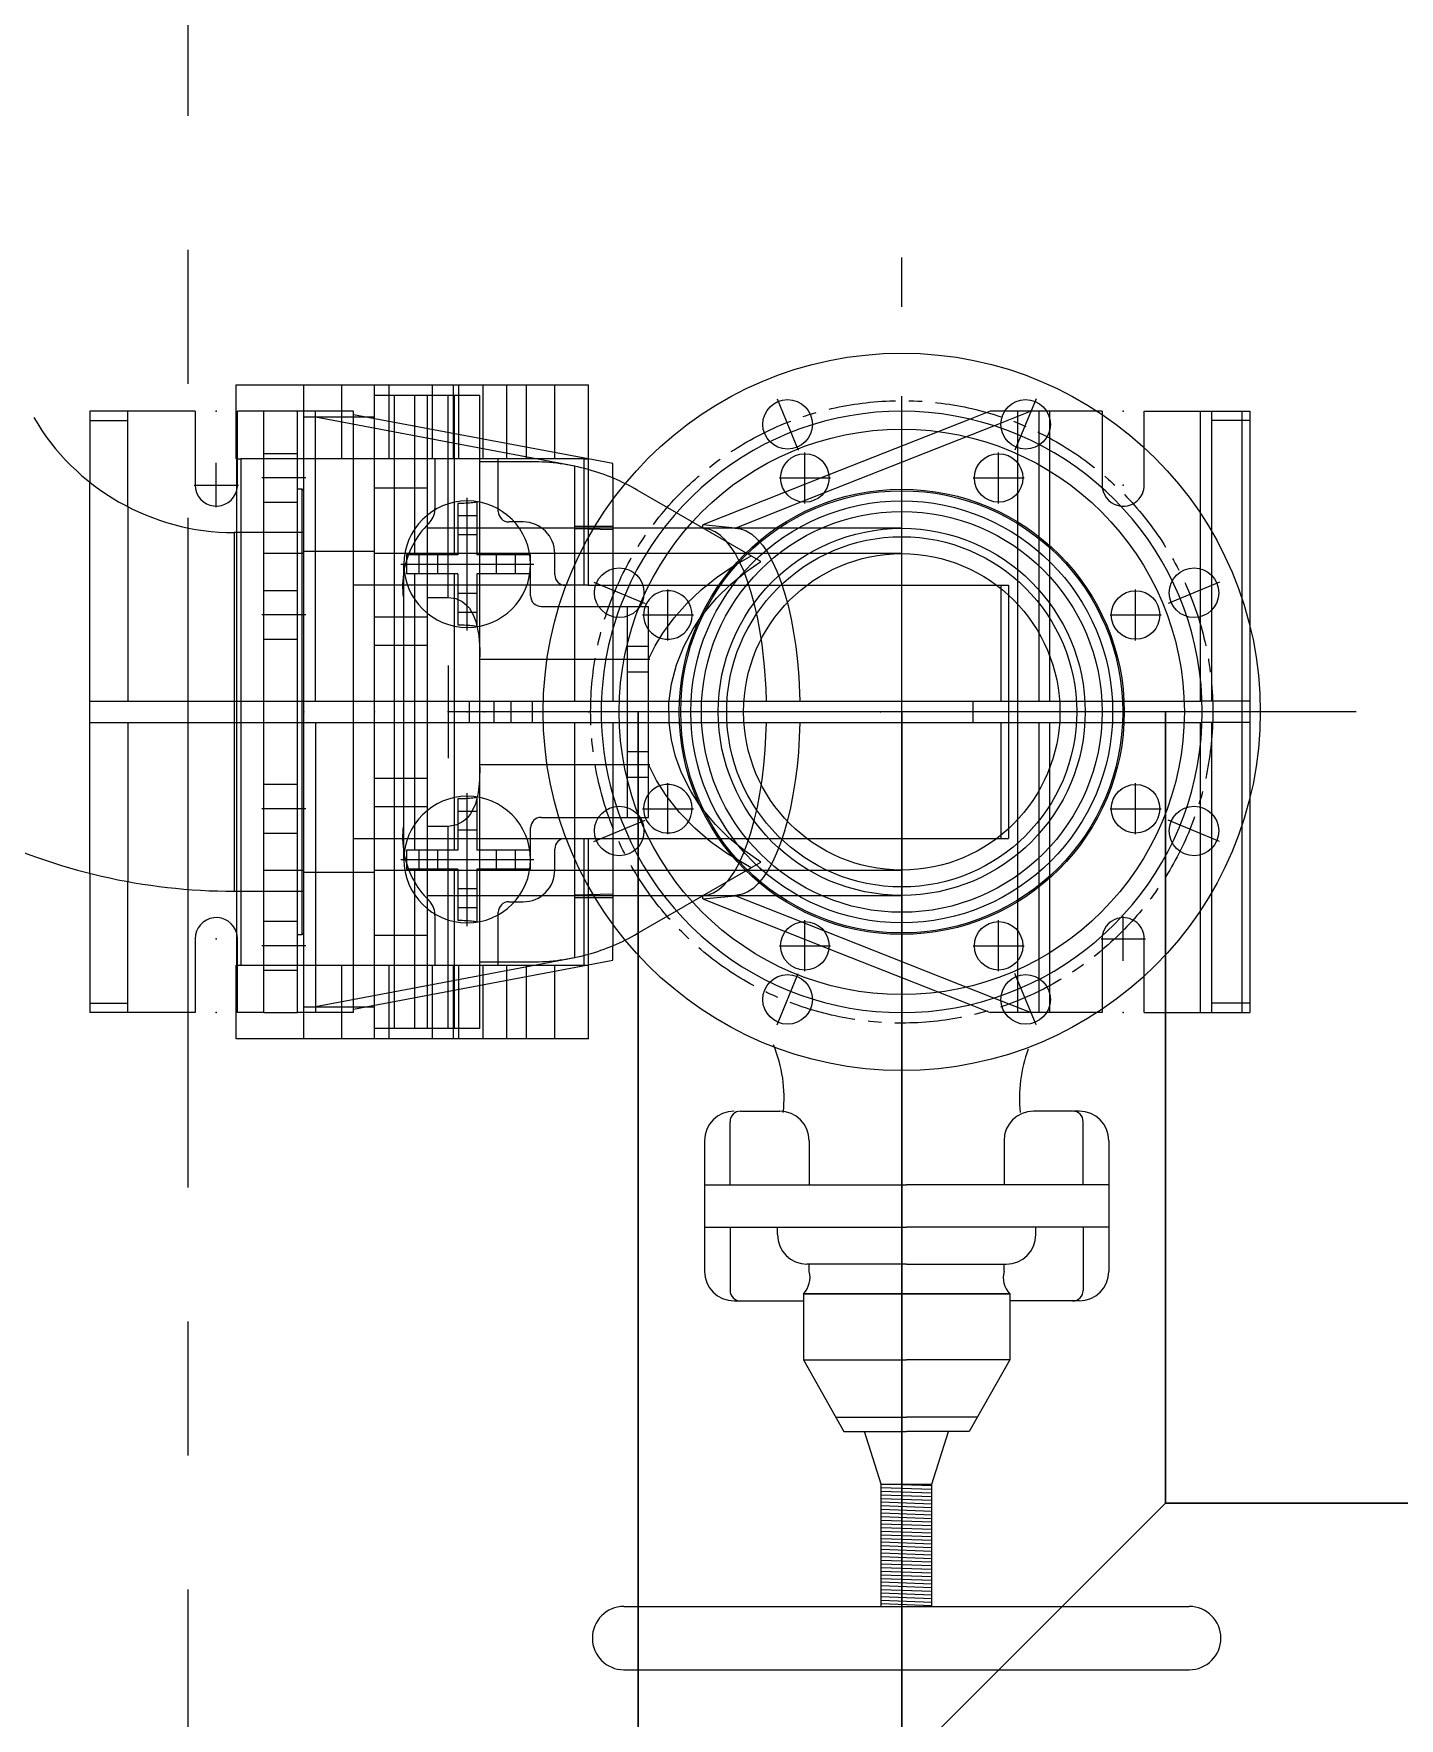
# Model space of a CAD drawing. Header units: millimetres. Extents: x 24859265 to 26550985, y 32092698 to 33532929.
# Drawn here: x 26305058 to 26305705, y 33050331 to 33051129 of the extents above; entities that cross this region are included whole.
import ezdxf

# ---------------------------------------------------------------- set-up
doc = ezdxf.new("R2010")
doc.units = ezdxf.units.MM
doc.linetypes.add('CENTER', pattern=[50.8, 31.75, -6.35, 6.35, -6.35])
doc.linetypes.add('осевая', pattern=[50.8, 31.75, -6.35, 6.35, -6.35])
for name, color, linetype in [('CL', 1, 'CENTER'), ('OUTLINE', 6, 'Continuous'), ('VIS', 7, 'Continuous')]:
    doc.layers.add(name, color=color, linetype=linetype)

msp = doc.modelspace()

# ---------------------------------------------------------------- linework, layer by layer
at = {"color": 1, "linetype": 'осевая', "lineweight": 15, "ltscale": 10}
msp.add_line((26305130.9466, 33051407.9935), (26305130.9466, 33049107.9935), dxfattribs=at)
for p, q in [((26305153.8614, 33050962.9935), (26305320.8614, 33050962.9935)), ((26305153.8614, 33050927.9935), (26305153.8614, 33050962.9935)), ((26305185.8614, 33050652.9935), (26305185.8614, 33050962.9935)), ((26305203.8614, 33050927.9935), (26305203.8614, 33050962.9935)), ((26305219.3614, 33050652.9935), (26305219.3614, 33050962.9935)), ((26305226.3614, 33050927.9935), (26305226.3614, 33050962.9935)), ((26305246.8614, 33050927.9935), (26305246.8614, 33050962.9935)), ((26305256.8614, 33050927.9935), (26305256.8614, 33050962.9935)), ((26305259.3614, 33050927.9935), (26305259.3614, 33050962.9935)), ((26305270.8614, 33050927.9935), (26305270.8614, 33050962.9935)), ((26305282.091, 33050927.9935), (26305282.091, 33050962.9935)), ((26305291.3758, 33050927.9935), (26305291.3758, 33050962.9935)), ((26305304.8614, 33050927.9935), (26305304.8614, 33050962.9935)), ((26305320.8614, 33050927.9935), (26305320.8614, 33050962.9935)), ((26305134.3614, 33050950.4935), (26305084.3614, 33050950.4935)), ((26305084.3614, 33050950.4935), (26305084.3614, 33050916.8788)), ((26305102.3614, 33050905.2406), (26305102.3614, 33050950.4935)), ((26305134.3614, 33050950.4935), (26305134.3614, 33050915.4935)), ((26305166.8614, 33050950.4935), (26305154.3614, 33050950.4935)), ((26305154.3614, 33050915.4935), (26305154.3614, 33050950.4935)), ((26305182.8614, 33050950.4935), (26305166.8614, 33050950.4935)), ((26305166.8614, 33050665.4935), (26305166.8614, 33050950.4935)), ((26305182.8614, 33050665.4935), (26305182.8614, 33050950.4935)), ((26305209.3614, 33050950.4935), (26305182.8614, 33050950.4935)), ((26305191.3614, 33050812.9935), (26305191.3614, 33050950.4935)), ((26305209.3614, 33050665.4935), (26305209.3614, 33050950.4935)), ((26305269.3614, 33050957.9935), (26305219.3614, 33050957.9935)), ((26305228.8972, 33050657.9935), (26305228.8972, 33050957.9935)), ((26305238.5564, 33050882.4935), (26305238.5564, 33050957.9935)), ((26305244.3614, 33050957.9935), (26305244.3614, 33050657.9935)), ((26305254.3614, 33050862.2613), (26305254.3614, 33050957.9935)), ((26305257.3614, 33050927.9935), (26305257.3614, 33050957.9935)), ((26305269.3614, 33050927.9935), (26305269.3614, 33050957.9935)), ((26305469.3614, 33050658.3685), (26305469.3614, 33050957.6185)), ((26305511.2584, 33050950.4935), (26305501.7981, 33050946.7527)), ((26305564.3614, 33050950.4935), (26305511.2584, 33050950.4935)), ((26305513.055, 33050943.6295), (26305530.4136, 33050950.4935)), ((26305524.3614, 33050665.4935), (26305524.3614, 33050950.4935)), ((26305534.58, 33050934.6931), (26305534.58, 33050950.4935)), ((26305539.6543, 33050931.9497), (26305539.6543, 33050950.4935)), ((26305564.3614, 33050950.4935), (26305564.3614, 33050915.4935)), ((26305584.3614, 33050915.4935), (26305584.3614, 33050950.4935)), ((26305584.3614, 33050950.4935), (26305634.3614, 33050950.4935)), ((26305610.9614, 33050823.9838), (26305610.9614, 33050950.4935)), ((26305616.3614, 33050812.9935), (26305616.3614, 33050950.4935)), ((26305630.7614, 33050665.4935), (26305630.7614, 33050950.4935)), ((26305634.3614, 33050950.4935), (26305634.3614, 33050665.4935)), ((26305084.3614, 33050946.107), (26305102.3614, 33050946.107)), ((26305185.8614, 33050947.8366), (26305219.3614, 33050947.8366)), ((26305191.3614, 33050947.8042), (26305314.3614, 33050924.6155)), ((26305320.6584, 33050927.8582), (26305209.3614, 33050948.8406)), ((26305432.4987, 33050911.7754), (26305513.055, 33050943.6295)), ((26305501.7981, 33050946.7527), (26305434.8512, 33050920.2801)), ((26305634.3614, 33050946.107), (26305616.3614, 33050946.107)), ((26305534.58, 33050812.9935), (26305534.58, 33050934.6931)), ((26305154.0643, 33050927.9935), (26305153.8614, 33050927.9935)), ((26305154.0643, 33050927.9935), (26305156.01, 33050927.9935)), ((26305154.0643, 33050687.9935), (26305154.0643, 33050927.9935)), ((26305318.7127, 33050927.9935), (26305156.01, 33050927.9935)), ((26305156.01, 33050927.9935), (26305156.01, 33050687.9935)), ((26305182.8614, 33050930.359), (26305166.8614, 33050930.359)), ((26305248.0614, 33050927.9935), (26305248.0614, 33050904.4265)), ((26305257.3614, 33050907.3874), (26305257.3614, 33050927.9935)), ((26305269.3614, 33050907.3874), (26305269.3614, 33050927.9935)), ((26305278.0614, 33050926.4935), (26305269.3614, 33050926.4935)), ((26305278.0614, 33050904.1452), (26305278.0614, 33050927.9935)), ((26305293.9831, 33050926.4935), (26305278.0614, 33050926.4935)), ((26305318.7127, 33050927.9935), (26305320.6584, 33050927.9935)), ((26305318.7127, 33050867.9935), (26305318.7127, 33050927.9935)), ((26305320.6584, 33050927.9935), (26305320.6584, 33050867.9935)), ((26305320.8614, 33050927.9935), (26305320.6584, 33050927.9935)), ((26305332.3614, 33050925.6519), (26305320.6584, 33050927.8582)), ((26305423.4393, 33050906.784), (26305423.4393, 33050930.934)), ((26305515.2834, 33050906.784), (26305515.2834, 33050930.934)), ((26305539.6543, 33050812.9935), (26305539.6543, 33050931.9497)), ((26305144.3614, 33050904.9935), (26305144.3614, 33050925.9935)), ((26305186.8114, 33050918.859), (26305165.9114, 33050918.859)), ((26305314.3614, 33050812.9935), (26305314.3614, 33050924.6155)), ((26305332.3614, 33050918.8359), (26305332.3614, 33050925.6519)), ((26305332.3614, 33050918.8359), (26305332.3614, 33050812.9935)), ((26305411.3643, 33050918.859), (26305435.5143, 33050918.859)), ((26305434.8512, 33050920.2801), (26305414.1418, 33050912.0911)), ((26305503.2084, 33050918.859), (26305527.3584, 33050918.859)), ((26305084.3614, 33050731.4871), (26305084.3614, 33050916.8788)), ((26305133.8614, 33050915.4935), (26305154.8614, 33050915.4935)), ((26305185.1543, 33050913.4935), (26305182.8614, 33050913.4935)), ((26305185.8614, 33050912.7864), (26305185.1543, 33050913.4935)), ((26305185.1543, 33050702.4935), (26305185.1543, 33050913.4935)), ((26305244.3614, 33050913.9935), (26305219.3614, 33050913.9935)), ((26305362.5827, 33050902.3576), (26305343.9831, 33050913.096)), ((26305414.1418, 33050912.0911), (26305375.0569, 33050896.6359)), ((26305421.6746, 33050907.4953), (26305432.4987, 33050911.7754)), ((26305102.3614, 33050905.2406), (26305102.3614, 33050812.9935)), ((26305166.8614, 33050907.359), (26305182.8614, 33050907.359)), ((26305257.3614, 33050882.4935), (26305257.3614, 33050907.3874)), ((26305258.8614, 33050906.7301), (26305258.8614, 33050882.4935)), ((26305263.3614, 33050846.4935), (26305263.3614, 33050909.4935)), ((26305267.8614, 33050907.3708), (26305267.8614, 33050882.4935)), ((26305269.3614, 33050708.5996), (26305269.3614, 33050907.3874)), ((26305269.3614, 33050712.2935), (26305269.3614, 33050903.6935)), ((26305278.0614, 33050902.9935), (26305278.0614, 33050904.1452)), ((26305390.3715, 33050895.1172), (26305421.6746, 33050907.4953)), ((26305375.0569, 33050894.9935), (26305244.3614, 33050894.9935)), ((26305267.8614, 33050900.8406), (26305258.8614, 33050900.8406)), ((26305285.722, 33050897.9935), (26305283.0614, 33050897.9935)), ((26305289.8614, 33050897.9935), (26305285.722, 33050897.9935)), ((26305314.3614, 33050896.0753), (26305332.3614, 33050896.0753)), ((26305314.3614, 33050894.8497), (26305332.3614, 33050894.4524)), ((26305402.6263, 33050879.2384), (26305362.5827, 33050902.3576)), ((26305390.3715, 33050895.1172), (26305375.0569, 33050896.6359)), ((26305375.0569, 33050894.9935), (26305375.0569, 33050896.6359)), ((26305469.3614, 33050894.9935), (26305375.3377, 33050894.9935)), ((26305390.3715, 33050894.9935), (26305390.3715, 33050895.1172)), ((26305154.0643, 33050892.9935), (26305152.803, 33050892.9935)), ((26305152.803, 33050892.9935), (26305152.803, 33050722.9935)), ((26305185.8614, 33050892.9935), (26305154.0643, 33050892.9935)), ((26305267.8614, 33050891.8899), (26305258.8614, 33050891.8899)), ((26305185.8614, 33050882.9935), (26305166.8614, 33050882.9935)), ((26305219.3614, 33050883.9935), (26305185.8614, 33050883.9935)), ((26305469.3614, 33050882.9935), (26305219.3614, 33050882.9935)), ((26305234.5465, 33050882.4935), (26305234.5465, 33050873.4935)), ((26305258.8614, 33050882.4935), (26305234.5465, 33050882.4935)), ((26305240.5143, 33050873.4935), (26305240.5143, 33050882.4935)), ((26305249.465, 33050873.4935), (26305249.465, 33050882.4935)), ((26305293.0219, 33050882.4935), (26305267.8614, 33050882.4935)), ((26305277.2577, 33050873.4935), (26305277.2577, 33050882.4935)), ((26305286.2084, 33050873.4935), (26305286.2084, 33050882.4935)), ((26305293.3493, 33050882.4935), (26305293.0219, 33050882.4935)), ((26305293.3493, 33050878.8447), (26305293.3493, 33050882.4935)), ((26305293.3493, 33050873.4935), (26305293.3493, 33050878.8447)), ((26305304.8614, 33050872.9935), (26305304.8614, 33050882.9935)), ((26305231.8614, 33050877.9935), (26305294.8614, 33050877.9935)), ((26305233.3614, 33050737.9935), (26305233.3614, 33050877.9935)), ((26305258.8614, 33050873.4935), (26305234.5465, 33050873.4935)), ((26305238.5564, 33050742.4935), (26305238.5564, 33050873.4935)), ((26305257.3614, 33050742.4935), (26305257.3614, 33050873.4935)), ((26305258.8614, 33050873.4935), (26305258.8614, 33050849.2569)), ((26305267.8614, 33050873.4935), (26305267.8614, 33050848.6162)), ((26305293.3493, 33050873.4935), (26305267.8614, 33050873.4935)), ((26305293.3614, 33050862.9935), (26305293.3614, 33050877.9935)), ((26305182.8614, 33050865.4155), (26305166.8614, 33050865.4155)), ((26305309.8614, 33050867.9935), (26305209.3614, 33050867.9935)), ((26305267.8614, 33050864.0971), (26305258.8614, 33050864.0971)), ((26305320.6584, 33050867.9935), (26305309.8614, 33050867.9935)), ((26305320.6584, 33050867.9935), (26305519.9937, 33050867.9935)), ((26305358.4958, 33050841.8405), (26305358.4958, 33050865.9905)), ((26305516.354, 33050867.9935), (26305516.354, 33050812.9935)), ((26305519.9937, 33050867.9935), (26305519.9937, 33050747.9935)), ((26305580.2269, 33050841.8405), (26305580.2269, 33050865.9905)), ((26305233.0614, 33050861.9935), (26305233.0614, 33050753.9935)), ((26305244.3614, 33050862.2613), (26305254.3614, 33050862.2613)), ((26305267.8614, 33050855.1464), (26305258.8614, 33050855.1464)), ((26305298.3614, 33050857.9935), (26305349.3614, 33050857.9935)), ((26305339.3614, 33050757.9935), (26305339.3614, 33050857.9935)), ((26305349.3614, 33050757.9935), (26305349.3614, 33050857.9935)), ((26305373.3619, 33050851.7566), (26305375.6439, 33050854.8814)), ((26305186.8114, 33050853.9155), (26305165.9114, 33050853.9155)), ((26305219.3614, 33050852.9935), (26305244.3614, 33050852.9935)), ((26305346.4208, 33050853.9155), (26305370.5708, 33050853.9155)), ((26305568.1519, 33050853.9155), (26305592.3019, 33050853.9155)), ((26305166.8614, 33050842.4155), (26305182.8614, 33050842.4155)), ((26305244.3614, 33050839.4935), (26305219.3614, 33050839.4935)), ((26305349.3614, 33050838.9935), (26305339.3614, 33050838.9935)), ((26305269.3614, 33050832.9935), (26305349.2784, 33050832.9935)), ((26305338.8614, 33050832.9935), (26305349.8614, 33050832.9935)), ((26305254.3614, 33050829.9935), (26305254.3614, 33050785.9935)), ((26305339.3614, 33050826.9935), (26305349.3614, 33050826.9935)), ((26305610.9614, 33050812.9935), (26305610.9614, 33050823.9838)), ((26305084.3614, 33050812.9935), (26305611.7736, 33050812.9935)), ((26305264.3614, 33050802.9935), (26305264.3614, 33050812.9935)), ((26305276.1292, 33050802.9935), (26305276.1292, 33050812.9935)), ((26305284.2324, 33050802.9935), (26305284.2324, 33050812.9935)), ((26305294.3614, 33050802.9935), (26305294.3614, 33050812.9935)), ((26305503.0828, 33050812.9935), (26305503.0828, 33050802.9935)), ((26305634.3614, 33050812.9935), (26305611.7736, 33050812.9935)), ((26305084.3614, 33050802.9935), (26305611.7736, 33050802.9935)), ((26305102.3614, 33050802.9935), (26305102.3614, 33050727.5745)), ((26305191.3614, 33050802.9935), (26305191.3614, 33050665.4935)), ((26305314.3614, 33050691.3715), (26305314.3614, 33050802.9935)), ((26305332.3614, 33050802.9935), (26305332.3614, 33050697.1511)), ((26305516.354, 33050802.9935), (26305516.354, 33050747.9935)), ((26305534.58, 33050681.2939), (26305534.58, 33050802.9935)), ((26305539.6543, 33050684.0372), (26305539.6543, 33050802.9935)), ((26305610.9614, 33050792.0032), (26305610.9614, 33050802.9935)), ((26305634.3614, 33050802.9935), (26305611.7736, 33050802.9935)), ((26305616.3614, 33050665.4935), (26305616.3614, 33050802.9935)), ((26305610.9614, 33050665.4935), (26305610.9614, 33050792.0032)), ((26305269.3614, 33050782.9935), (26305349.2784, 33050782.9935)), ((26305338.8614, 33050782.9935), (26305349.8614, 33050782.9935)), ((26305349.3614, 33050788.9935), (26305339.3614, 33050788.9935)), ((26305244.3614, 33050776.4935), (26305219.3614, 33050776.4935)), ((26305339.3614, 33050776.9935), (26305349.3614, 33050776.9935)), ((26305182.8614, 33050773.5715), (26305166.8614, 33050773.5715)), ((26305258.8614, 33050766.7301), (26305258.8614, 33050742.4935)), ((26305263.3614, 33050706.4935), (26305263.3614, 33050769.4935)), ((26305267.8614, 33050767.3708), (26305267.8614, 33050742.4935)), ((26305358.4958, 33050749.9965), (26305358.4958, 33050774.1465)), ((26305580.2269, 33050749.9965), (26305580.2269, 33050774.1465)), ((26305186.8114, 33050762.0715), (26305165.9114, 33050762.0715)), ((26305244.3614, 33050762.9935), (26305219.3614, 33050762.9935)), ((26305267.8614, 33050760.8406), (26305258.8614, 33050760.8406)), ((26305346.4208, 33050762.0715), (26305370.5708, 33050762.0715)), ((26305568.1519, 33050762.0715), (26305592.3019, 33050762.0715)), ((26305254.3614, 33050753.7256), (26305244.3614, 33050753.7256)), ((26305254.3614, 33050657.9935), (26305254.3614, 33050753.7256)), ((26305267.8614, 33050751.8899), (26305258.8614, 33050751.8899)), ((26305293.3614, 33050737.9935), (26305293.3614, 33050752.9935)), ((26305298.3614, 33050757.9935), (26305349.3614, 33050757.9935)), ((26305166.8614, 33050750.5715), (26305182.8614, 33050750.5715)), ((26305209.3614, 33050747.9935), (26305309.8614, 33050747.9935)), ((26305304.8614, 33050732.9935), (26305304.8614, 33050742.9935)), ((26305309.8614, 33050747.9935), (26305320.6584, 33050747.9935)), ((26305318.7127, 33050687.9935), (26305318.7127, 33050747.9935)), ((26305320.6584, 33050747.9935), (26305519.9937, 33050747.9935)), ((26305320.6584, 33050747.9935), (26305320.6584, 33050687.9935)), ((26305231.8614, 33050737.9935), (26305294.8614, 33050737.9935)), ((26305234.5465, 33050742.4935), (26305234.5465, 33050733.4935)), ((26305258.8614, 33050742.4935), (26305234.5465, 33050742.4935)), ((26305240.5143, 33050733.4935), (26305240.5143, 33050742.4935)), ((26305249.465, 33050733.4935), (26305249.465, 33050742.4935)), ((26305293.3493, 33050742.4935), (26305267.8614, 33050742.4935)), ((26305277.2577, 33050733.4935), (26305277.2577, 33050742.4935)), ((26305286.2084, 33050733.4935), (26305286.2084, 33050742.4935)), ((26305293.3493, 33050737.1423), (26305293.3493, 33050742.4935)), ((26305293.3493, 33050733.4935), (26305293.3493, 33050737.1423)), ((26305362.5827, 33050713.6294), (26305402.6263, 33050736.7486)), ((26305084.3614, 33050731.4871), (26305084.3614, 33050665.4935)), ((26305102.3614, 33050665.4935), (26305102.3614, 33050727.5745)), ((26305166.8614, 33050732.9935), (26305185.8614, 33050732.9935)), ((26305185.8614, 33050731.9935), (26305219.3614, 33050731.9935)), ((26305219.3614, 33050732.9935), (26305469.3614, 33050732.9935)), ((26305258.8614, 33050733.4935), (26305234.5465, 33050733.4935)), ((26305238.5564, 33050657.9935), (26305238.5564, 33050733.4935)), ((26305257.3614, 33050708.5996), (26305257.3614, 33050733.4935)), ((26305258.8614, 33050733.4935), (26305258.8614, 33050709.2569)), ((26305293.0219, 33050733.4935), (26305267.8614, 33050733.4935)), ((26305267.8614, 33050733.4935), (26305267.8614, 33050708.6162)), ((26305293.3493, 33050733.4935), (26305293.0219, 33050733.4935)), ((26305152.803, 33050722.9935), (26305154.0643, 33050722.9935)), ((26305154.0643, 33050722.9935), (26305185.8614, 33050722.9935)), ((26305244.3614, 33050720.9935), (26305375.0569, 33050720.9935)), ((26305267.8614, 33050724.0971), (26305258.8614, 33050724.0971)), ((26305332.3614, 33050721.5346), (26305314.3614, 33050721.1373)), ((26305332.3614, 33050719.9116), (26305314.3614, 33050719.9116)), ((26305375.0569, 33050719.3511), (26305375.0569, 33050720.9935)), ((26305375.0569, 33050719.3511), (26305390.3715, 33050720.8698)), ((26305375.0569, 33050719.3511), (26305414.1418, 33050703.8959)), ((26305375.3377, 33050720.9935), (26305390.3715, 33050720.9935)), ((26305390.3715, 33050720.8698), (26305390.3715, 33050720.9935)), ((26305421.6746, 33050708.4917), (26305390.3715, 33050720.8698)), ((26305390.4164, 33050720.9935), (26305469.3614, 33050720.9935)), ((26305248.0614, 33050711.5605), (26305248.0614, 33050687.9935)), ((26305267.8614, 33050715.1464), (26305258.8614, 33050715.1464)), ((26305278.0614, 33050711.8418), (26305278.0614, 33050712.9935)), ((26305278.0614, 33050687.9935), (26305278.0614, 33050711.8418)), ((26305283.0614, 33050717.9935), (26305285.722, 33050717.9935)), ((26305285.722, 33050717.9935), (26305289.8614, 33050717.9935)), ((26305343.9831, 33050702.891), (26305362.5827, 33050713.6294)), ((26305574.3614, 33050689.9935), (26305574.3614, 33050710.9935)), ((26305182.8614, 33050708.628), (26305166.8614, 33050708.628)), ((26305185.1543, 33050702.4935), (26305185.8614, 33050703.2006)), ((26305257.3614, 33050687.9935), (26305257.3614, 33050708.5996)), ((26305269.3614, 33050687.9935), (26305269.3614, 33050708.5996)), ((26305414.1418, 33050703.8959), (26305434.8512, 33050695.7069)), ((26305432.4987, 33050704.2116), (26305421.6746, 33050708.4917)), ((26305423.4393, 33050685.0529), (26305423.4393, 33050709.203)), ((26305513.055, 33050672.3575), (26305432.4987, 33050704.2116)), ((26305515.2834, 33050685.0529), (26305515.2834, 33050709.203)), ((26305134.3614, 33050700.4935), (26305134.3614, 33050665.4935)), ((26305154.3614, 33050665.4935), (26305154.3614, 33050700.4935)), ((26305186.8114, 33050697.128), (26305165.9114, 33050697.128)), ((26305182.8614, 33050702.4935), (26305185.1543, 33050702.4935)), ((26305244.3614, 33050701.9935), (26305219.3614, 33050701.9935)), ((26305332.3614, 33050690.3351), (26305332.3614, 33050697.1511)), ((26305411.3643, 33050697.128), (26305435.5143, 33050697.128)), ((26305434.8512, 33050695.7069), (26305501.7981, 33050669.2343)), ((26305503.2084, 33050697.128), (26305527.3584, 33050697.128)), ((26305563.8614, 33050700.4935), (26305584.8614, 33050700.4935)), ((26305564.3614, 33050700.4935), (26305564.3614, 33050665.4935)), ((26305584.3614, 33050665.4935), (26305584.3614, 33050700.4935)), ((26305153.8614, 33050687.9935), (26305154.0643, 33050687.9935)), ((26305153.8614, 33050652.9935), (26305153.8614, 33050687.9935)), ((26305154.0643, 33050687.9935), (26305156.01, 33050687.9935)), ((26305156.01, 33050687.9935), (26305318.7127, 33050687.9935)), ((26305314.3614, 33050691.3715), (26305191.3614, 33050668.1828)), ((26305203.8614, 33050652.9935), (26305203.8614, 33050687.9935)), ((26305209.3614, 33050667.1464), (26305320.6584, 33050688.1288)), ((26305226.3614, 33050652.9935), (26305226.3614, 33050687.9935)), ((26305246.8614, 33050652.9935), (26305246.8614, 33050687.9935)), ((26305256.8614, 33050652.9935), (26305256.8614, 33050687.9935)), ((26305257.3614, 33050657.9935), (26305257.3614, 33050687.9935)), ((26305259.3614, 33050652.9935), (26305259.3614, 33050687.9935)), ((26305269.3614, 33050689.4935), (26305278.0614, 33050689.4935)), ((26305269.3614, 33050657.9935), (26305269.3614, 33050687.9935)), ((26305270.8614, 33050652.9935), (26305270.8614, 33050687.9935)), ((26305278.0614, 33050689.4935), (26305293.9831, 33050689.4935)), ((26305282.091, 33050652.9935), (26305282.091, 33050687.9935)), ((26305291.3758, 33050652.9935), (26305291.3758, 33050687.9935)), ((26305304.8614, 33050652.9935), (26305304.8614, 33050687.9935)), ((26305318.7127, 33050687.9935), (26305320.6584, 33050687.9935)), ((26305320.6584, 33050688.1288), (26305332.3614, 33050690.3351)), ((26305320.6584, 33050687.9935), (26305320.8614, 33050687.9935)), ((26305320.8614, 33050652.9935), (26305320.8614, 33050687.9935)), ((26305166.8614, 33050685.628), (26305182.8614, 33050685.628)), ((26305534.58, 33050665.4935), (26305534.58, 33050681.2939)), ((26305539.6543, 33050665.4935), (26305539.6543, 33050684.0372)), ((26305530.4136, 33050665.4935), (26305513.055, 33050672.3575)), ((26305084.3614, 33050669.88), (26305102.3614, 33050669.88)), ((26305134.3614, 33050665.4935), (26305084.3614, 33050665.4935)), ((26305166.8614, 33050665.4935), (26305154.3614, 33050665.4935)), ((26305166.8614, 33050665.4935), (26305182.8614, 33050665.4935)), ((26305209.3614, 33050665.4935), (26305182.8614, 33050665.4935)), ((26305185.8614, 33050668.1503), (26305219.3614, 33050668.1503)), ((26305501.7981, 33050669.2343), (26305511.2584, 33050665.4935)), ((26305564.3614, 33050665.4935), (26305511.2584, 33050665.4935)), ((26305584.3614, 33050665.4935), (26305634.3614, 33050665.4935)), ((26305634.3614, 33050669.88), (26305616.3614, 33050669.88)), ((26305269.3614, 33050657.9935), (26305219.3614, 33050657.9935)), ((26305320.8614, 33050652.9935), (26305153.8614, 33050652.9935))]:
    msp.add_line(p, q)
at = {"lineweight": 30}
for p, q in [((26305344.3614, 33050807.9935), (26305344.3614, 33049807.9935)), ((26305594.3614, 33050807.9935), (26305594.3614, 33050432.9935)), ((26305594.3614, 33050432.9935), (26305469.3614, 33050307.9935)), ((26306564.7655, 33050432.9935), (26305594.3614, 33050432.9935))]:
    msp.add_line(p, q, dxfattribs=at)
at = {"lineweight": 20}
msp.add_line((26305469.3614, 33050807.9935), (26305469.3614, 33049807.9935), dxfattribs=at)
at = {"color": 7}
for p, q in [((26305392.9451, 33050618.7608), (26305411.4902, 33050618.7608)), ((26305550.394, 33050618.7608), (26305531.8489, 33050618.7608)), ((26305553.5091, 33050618.7608), (26305550.836, 33050618.7608)), ((26305387.9451, 33050583.8027), (26305387.9451, 33050613.7608)), ((26305555.394, 33050583.8027), (26305555.394, 33050613.7608)), ((26305375.8301, 33050604.7608), (26305375.8301, 33050542.8264)), ((26305425.4902, 33050604.7608), (26305425.4902, 33050583.8027)), ((26305517.8489, 33050604.7608), (26305517.8489, 33050583.8027)), ((26305567.5091, 33050604.7608), (26305567.5091, 33050542.8264)), ((26305375.8301, 33050583.8027), (26305471.6696, 33050583.8027)), ((26305567.5091, 33050583.8027), (26305471.6696, 33050583.8027)), ((26305375.8301, 33050563.7846), (26305471.6696, 33050563.7846)), ((26305387.9451, 33050563.7846), (26305387.9451, 33050533.8264)), ((26305410.4325, 33050560.2796), (26305410.4325, 33050563.7846)), ((26305567.5091, 33050563.7846), (26305471.6696, 33050563.7846)), ((26305532.9066, 33050560.2796), (26305532.9066, 33050563.7846)), ((26305555.394, 33050563.7846), (26305555.394, 33050533.8264)), ((26305432.1111, 33050546.2796), (26305424.4325, 33050546.2796)), ((26305425.4902, 33050542.8264), (26305425.4902, 33050546.2796)), ((26305471.6696, 33050546.2796), (26305432.1111, 33050546.2796)), ((26305471.6696, 33050546.2796), (26305511.228, 33050546.2796)), ((26305511.228, 33050546.2796), (26305518.9066, 33050546.2796)), ((26305517.8489, 33050542.8264), (26305517.8489, 33050546.2796)), ((26305389.8301, 33050528.8264), (26305422.7271, 33050528.8264)), ((26305422.7271, 33050532.2186), (26305471.6696, 33050532.2186)), ((26305471.6696, 33050532.2186), (26305422.7271, 33050532.2186)), ((26305422.7271, 33050532.2186), (26305422.7271, 33050500.8768)), ((26305520.612, 33050532.2186), (26305471.6696, 33050532.2186)), ((26305471.6696, 33050532.2186), (26305520.612, 33050532.2186)), ((26305520.612, 33050532.2186), (26305520.612, 33050500.8768)), ((26305553.5091, 33050528.8264), (26305520.612, 33050528.8264)), ((26305422.7271, 33050500.8768), (26305441.9582, 33050466.9557)), ((26305422.7271, 33050500.8768), (26305471.6696, 33050500.8768)), ((26305520.612, 33050500.8768), (26305471.6696, 33050500.8768)), ((26305520.612, 33050500.8768), (26305501.3809, 33050466.9557)), ((26305438.1443, 33050473.683), (26305471.6696, 33050473.683)), ((26305505.1949, 33050473.683), (26305471.6696, 33050473.683)), ((26305441.9582, 33050466.9557), (26305471.6696, 33050466.9557)), ((26305459.6696, 33050441.9758), (26305451.7299, 33050466.9557)), ((26305501.3809, 33050466.9557), (26305471.6696, 33050466.9557)), ((26305483.6696, 33050441.9935), (26305491.6092, 33050466.9557)), ((26305459.6696, 33050383.9935), (26305459.6696, 33050441.9935)), ((26305459.6696, 33050441.9935), (26305483.6696, 33050441.9935)), ((26305483.6696, 33050441.1141), (26305459.6696, 33050441.9758)), ((26305483.6696, 33050439.3905), (26305459.6696, 33050440.2523)), ((26305483.6696, 33050383.9935), (26305483.6696, 33050441.9935)), ((26305483.6696, 33050437.667), (26305459.6696, 33050438.5288)), ((26305483.6696, 33050435.9435), (26305459.6696, 33050436.8052)), ((26305483.6696, 33050434.2199), (26305459.6696, 33050435.0817)), ((26305483.6696, 33050432.4964), (26305459.6696, 33050433.3582)), ((26305483.6696, 33050430.7729), (26305459.6696, 33050431.6347)), ((26305483.7315, 33050429.0494), (26305459.7315, 33050429.9111)), ((26305483.7315, 33050427.3258), (26305459.7315, 33050428.1876)), ((26305483.7315, 33050425.6023), (26305459.7315, 33050426.4641)), ((26305483.7315, 33050423.8788), (26305459.7315, 33050424.7405)), ((26305483.7005, 33050418.7082), (26305459.7005, 33050419.57)), ((26305483.7005, 33050416.9847), (26305459.7005, 33050417.8464)), ((26305483.7005, 33050415.2611), (26305459.7005, 33050416.1229)), ((26305483.7315, 33050422.1552), (26305459.7315, 33050423.017)), ((26305483.7315, 33050420.4317), (26305459.7315, 33050421.2935)), ((26305483.7005, 33050413.5376), (26305459.7005, 33050414.3994)), ((26305483.7005, 33050411.8141), (26305459.7005, 33050412.6758)), ((26305483.7005, 33050410.0905), (26305459.7005, 33050410.9523)), ((26305483.7005, 33050408.367), (26305459.7005, 33050409.2288)), ((26305483.7005, 33050406.6435), (26305459.7005, 33050407.5053)), ((26305483.6696, 33050399.7494), (26305459.6696, 33050400.6111)), ((26305483.7005, 33050404.92), (26305459.7005, 33050405.7817)), ((26305483.7005, 33050403.1964), (26305459.7005, 33050404.0582)), ((26305483.7005, 33050401.4729), (26305459.7005, 33050402.3347)), ((26305483.6696, 33050398.0258), (26305459.6696, 33050398.8876)), ((26305483.6696, 33050396.3023), (26305459.6696, 33050397.1641)), ((26305483.6696, 33050394.5788), (26305459.6696, 33050395.4406)), ((26305483.6696, 33050392.8553), (26305459.6696, 33050393.717)), ((26305483.6696, 33050391.0888), (26305459.6696, 33050391.9505)), ((26305337.6696, 33050383.9935), (26305605.6696, 33050383.9935)), ((26305483.6696, 33050389.3653), (26305459.6696, 33050390.227)), ((26305483.6696, 33050387.6417), (26305459.6696, 33050388.5035)), ((26305483.6696, 33050385.9182), (26305459.6696, 33050386.78)), ((26305483.6696, 33050384.3692), (26305459.6696, 33050385.231)), ((26305337.6696, 33050353.9935), (26305605.6696, 33050353.9935))]:
    msp.add_line(p, q, dxfattribs=at)
for points in [[(26305267.8614, 33050907.3708), (26305267.3151, 33050907.277), (26305266.693, 33050907.1885), (26305266, 33050907.106), (26305265.2412, 33050907.0302), (26305264.4224, 33050906.9616), (26305263.5499, 33050906.9008), (26305262.6303, 33050906.8482), (26305261.6706, 33050906.8043), (26305260.6781, 33050906.7693), (26305259.6603, 33050906.7435), (26305258.8614, 33050906.7301)], [(26305405.2145, 33050812.9935), (26305405.0222, 33050819.0092), (26305404.3264, 33050829.5512), (26305403.1662, 33050839.918), (26305402.1303, 33050846.6602), (26305400.9451, 33050852.9094), (26305399.5675, 33050858.9334), (26305398.0115, 33050864.6394), (26305396.2719, 33050870.0175), (26305394.4376, 33050874.8137), (26305392.4611, 33050879.1816), (26305390.3226, 33050883.1357), (26305388.062, 33050886.5747), (26305385.7648, 33050889.3875), (26305383.3803, 33050891.6551), (26305380.8885, 33050893.3732), (26305378.3385, 33050894.4844), (26305375.0569, 33050894.9935)], [(26305390.3715, 33050894.9935), (26305392.9903, 33050894.6845), (26305395.6092, 33050893.747), (26305398.2468, 33050892.1405), (26305400.8468, 33050889.8637), (26305403.2846, 33050887.0471), (26305405.6487, 33050883.6111), (26305407.9537, 33050879.4943), (26305410.1415, 33050874.7564), (26305412.0451, 33050869.8281), (26305413.8113, 33050864.4054), (26305415.4465, 33050858.4198), (26305416.9053, 33050851.9835), (26305418.0863, 33050845.6421), (26305419.0875, 33050838.985), (26305419.9077, 33050831.9464), (26305420.5193, 33050824.67), (26305421.033, 33050812.9935)], [(26305349.2784, 33050832.9935), (26305352.4103, 33050839.322), (26305356.0822, 33050845.3556), (26305361.4458, 33050852.6211), (26305367.4474, 33050859.3724), (26305374.2014, 33050865.7854), (26305381.4539, 33050871.6304), (26305389.4994, 33050877.1141), (26305397.9605, 33050881.9322)], [(26305375.6439, 33050854.8814), (26305375.6978, 33050854.9491), (26305381.7169, 33050862.0718), (26305388.3685, 33050868.5796), (26305395.2691, 33050874.214), (26305402.6263, 33050879.2384)], [(26305254.3614, 33050862.2613), (26305257.9216, 33050861.7198), (26305261.0172, 33050860.25), (26305262.8475, 33050858.7884), (26305264.3708, 33050857.0824), (26305266.2112, 33050854.0613), (26305267.5022, 33050850.7531), (26305268.8513, 33050844.2285), (26305269.3213, 33050837.3303), (26305269.3614, 33050834.0703)], [(26305258.8614, 33050849.2569), (26305259.8933, 33050849.2384), (26305260.906, 33050849.2105), (26305261.8917, 33050849.1735), (26305262.8429, 33050849.1275), (26305263.7525, 33050849.0731), (26305264.6133, 33050849.0105), (26305265.419, 33050848.9402), (26305266.1634, 33050848.8628), (26305266.8407, 33050848.7789), (26305267.446, 33050848.6892), (26305267.8614, 33050848.6162)], [(26305373.1963, 33050764.4683), (26305369.4139, 33050770.4144), (26305364.9976, 33050779.1253), (26305362.1532, 33050786.7714), (26305360.1431, 33050794.7014), (26305359.0462, 33050802.7797), (26305358.9724, 33050812.0436), (26305360.1256, 33050821.2365), (26305362.5015, 33050830.2946), (26305365.9852, 33050839.0294), (26305370.4315, 33050847.2834), (26305373.3619, 33050851.7566)], [(26305375.0569, 33050720.9935), (26305377.5917, 33050721.2967), (26305380.1265, 33050722.2146), (26305382.6797, 33050723.7835), (26305385.196, 33050726.0006), (26305387.5544, 33050728.7345), (26305389.8422, 33050732.0604), (26305392.0731, 33050736.0324), (26305394.1933, 33050740.5918), (26305396.0747, 33050745.4148), (26305397.8233, 33050750.72), (26305399.4459, 33050756.5706), (26305400.8994, 33050762.8592), (26305402.1016, 33050769.1602), (26305403.1266, 33050775.7794), (26305403.9738, 33050782.7809), (26305404.6158, 33050790.024), (26305404.9987, 33050796.4567), (26305405.2145, 33050802.9935)], [(26305421.033, 33050802.9935), (26305420.7882, 33050795.9032), (26305420.3472, 33050788.9684), (26305419.7013, 33050782.0685), (26305418.8538, 33050775.3036), (26305417.7986, 33050768.6782), (26305416.5958, 33050762.5293), (26305415.2045, 33050756.6102), (26305413.6391, 33050751.0105), (26305411.8951, 33050745.739), (26305410.0459, 33050741.0043), (26305408.0574, 33050736.6978), (26305405.9111, 33050732.8042), (26305403.6467, 33050729.4191), (26305401.3165, 33050726.6125), (26305398.9003, 33050724.3519), (26305396.3791, 33050722.6387), (26305393.8013, 33050721.5247), (26305390.3715, 33050720.9935)], [(26305397.9605, 33050734.0548), (26305386.7603, 33050740.6336), (26305378.714, 33050746.4541), (26305371.1879, 33050752.932), (26305364.0446, 33050760.2964), (26305357.6671, 33050768.329), (26305353.1183, 33050775.4092), (26305349.2784, 33050782.9935)], [(26305269.3614, 33050781.9167), (26305269.2097, 33050775.6515), (26305268.545, 33050769.5904), (26305267.0528, 33050763.9103), (26305264.919, 33050759.6691), (26305263.4154, 33050757.7728), (26305261.5736, 33050756.1254), (26305258.4241, 33050754.4357), (26305255.2539, 33050753.759), (26305254.3614, 33050753.7256)], [(26305267.8614, 33050767.3708), (26305267.3151, 33050767.277), (26305266.693, 33050767.1885), (26305266, 33050767.106), (26305265.2412, 33050767.0302), (26305264.4224, 33050766.9616), (26305263.5499, 33050766.9008), (26305262.6303, 33050766.8482), (26305261.6706, 33050766.8043), (26305260.6781, 33050766.7693), (26305259.6603, 33050766.7435), (26305258.8614, 33050766.7301)], [(26305402.6263, 33050736.7486), (26305394.892, 33050742.0578), (26305387.6528, 33050748.0537), (26305381.0123, 33050754.6771), (26305374.8047, 33050762.2291), (26305373.1963, 33050764.4683)], [(26305258.8614, 33050709.2569), (26305259.8933, 33050709.2384), (26305260.906, 33050709.2105), (26305261.8917, 33050709.1735), (26305262.8429, 33050709.1275), (26305263.7525, 33050709.0731), (26305264.6133, 33050709.0105), (26305265.419, 33050708.9402), (26305266.1634, 33050708.8628), (26305266.8407, 33050708.7789), (26305267.446, 33050708.6892), (26305267.8614, 33050708.6162)]]:
    msp.add_lwpolyline(points)
at = {"ltscale": 10}
msp.add_circle((26305130.9466, 33050307.9935), 1200, dxfattribs=at)
at = {"lineweight": 30}
msp.add_circle((26305130.9466, 33050307.9935), 1100, dxfattribs=at)
for centre, radius in [((26305423.4393, 33050918.859), 11.5), ((26305515.2834, 33050918.859), 11.5), ((26305469.3614, 33050807.9935), 105.5), ((26305469.3614, 33050807.9935), 104.7929), ((26305469.3614, 33050807.9935), 95), ((26305469.3614, 33050807.9935), 87), ((26305469.3614, 33050807.9935), 83), ((26305469.3614, 33050807.9935), 75), ((26305580.2269, 33050853.9155), 11.5), ((26305580.2269, 33050762.0715), 11.5), ((26305423.4393, 33050697.128), 11.5), ((26305515.2834, 33050697.128), 11.5)]:
    msp.add_circle(centre, radius)
for centre, radius, start, end in [((26305469.3614, 33050807.9935), 142.5, 200.5409775, 159.4590225), ((26305152.803, 33051002.9935), 110, 210.2502893, 270), ((26305293.9831, 33050826.4935), 100, 74.5288517, 90), ((26305293.9831, 33050826.4935), 100, 60, 74.5288517), ((26305144.3614, 33050915.4935), 10, 180, 345.9989218), ((26305144.3614, 33050915.4935), 10, 345.9989218, 0), ((26305574.3614, 33050915.4935), 10, 180, 187.8820878), ((26305574.3614, 33050915.4935), 10, 187.8820878, 263.465986), ((26305574.3614, 33050915.4935), 10, 263.465986, 0), ((26305263.3614, 33050877.9935), 30, 0, 180), ((26305238.0614, 33050904.4265), 10, 314.7899371, 356.3310345), ((26305238.0614, 33050904.4265), 10, 356.3310345, 0), ((26305283.0614, 33050902.9935), 5, 180, 270), ((26305274.6959, 33050867.5224), 42, 134.7899397, 169.7867879), ((26305289.8614, 33050882.9935), 15, 0.0000009, 90), ((26305274.6959, 33050867.5224), 42, 169.7867879, 187.5643651), ((26305263.3614, 33050877.9935), 30, 180, 0), ((26305309.8614, 33050872.9935), 5, 180, 270), ((26305298.3614, 33050862.9935), 5, 179.9999991, 270), ((26305358.4958, 33050853.9155), 11.5, 217.4107613, 159.2305991), ((26305469.3614, 33050807.9935), 142.5, 159.4590225, 200.5409775), ((26305358.4958, 33050853.9155), 11.5, 159.2305991, 217.4107613), ((26305263.3614, 33050737.9935), 30, 0, 180), ((26305358.4958, 33050762.0715), 11.5, 142.5892387, 200.7694009), ((26305358.4958, 33050762.0715), 11.5, 200.7694009, 142.5892387), ((26305152.803, 33051002.9935), 280, 244.0820728, 270), ((26305274.6959, 33050748.4646), 42, 172.4356349, 190.2132121), ((26305298.3614, 33050752.9935), 5, 90, 179.9999991), ((26305309.8614, 33050742.9935), 5, 90, 180), ((26305274.6959, 33050748.4646), 42, 190.2132121, 225.2100606), ((26305263.3614, 33050737.9935), 30, 180, 0), ((26305289.8614, 33050732.9935), 15, 270, 0.0000009), ((26305238.0614, 33050711.5605), 10, 3.6689655, 45.2100606), ((26305238.0614, 33050711.5605), 10, 0, 3.6689655), ((26305283.0614, 33050712.9935), 5, 90, 180), ((26305144.3614, 33050700.4935), 10, 14.0010782, 180), ((26305144.3614, 33050700.4935), 10, 0, 14.0010782), ((26305293.9831, 33050789.4935), 100, 285.4711483, 300), ((26305574.3614, 33050700.4935), 10, 96.534014, 172.1179122), ((26305574.3614, 33050700.4935), 10, 0, 96.534014), ((26305574.3614, 33050700.4935), 10, 172.1179122, 180), ((26305293.9831, 33050789.4935), 100, 270, 285.4711483)]:
    msp.add_arc(centre, radius, start, end)
at = {"color": 7}
for centre, radius, start, end in [((26305348.2655, 33050625.0653), 65.3197, 353.9368497, 22.56656), ((26305590.4572, 33050625.0653), 65.3197, 159.3809596, 186.0631503), ((26305389.8301, 33050604.7608), 14, 90, 180), ((26305392.9451, 33050613.7608), 5, 90, 180), ((26305411.4902, 33050604.7608), 14, 0, 90), ((26305531.8489, 33050604.7608), 14, 90, 180), ((26305550.394, 33050613.7608), 5, 0, 90), ((26305553.5091, 33050604.7608), 14, 0, 90), ((26305424.4325, 33050560.2796), 14, 180, 270), ((26305518.9066, 33050560.2796), 14, 270, 0), ((26305389.8301, 33050542.8264), 14, 180, 270), ((26305414.8021, 33050539.9467), 11.0693, 315.7211064, 15.0792467), ((26305528.5371, 33050539.9467), 11.0693, 164.9207533, 224.2788936), ((26305553.5091, 33050542.8264), 14, 270, 0), ((26305392.9451, 33050533.8264), 5, 180, 270), ((26305550.394, 33050533.8264), 5, 270, 0), ((26305337.6696, 33050368.9935), 15, 90, 270), ((26305605.6696, 33050368.9935), 15, 270, 90)]:
    msp.add_arc(centre, radius, start, end, dxfattribs=at)
for p in [(26305144.3614, 33050950.4935, -214), (26305185.8614, 33050950.4935, 166), (26305574.3614, 33050950.4935, -214), (26305144.3614, 33050915.4935, -214), (26305574.3614, 33050915.4935, -214), (26305185.8614, 33050807.9935, 166), (26305185.8614, 33050807.9935, 166), (26305185.8614, 33050807.9935, 166), (26305219.3614, 33050807.9935, 166), (26305219.3614, 33050807.9935, 166), (26305254.3614, 33050807.9935, 63), (26305263.3614, 33050807.9935, 297), (26305263.3614, 33050807.9935, 3297), (26305271.3614, 33050807.9935, 166), (26305320.8614, 33050807.9935, 374), (26305326.8614, 33050807.9935, 416), (26305459.3614, 33050807.9935, 3297), (26305469.3614, 33050807.9935, 416), (26305469.3614, 33050807.9935, 416), (26305469.3614, 33050807.9935, 3297), (26305611.8614, 33050807.9935, 416), (26305634.3614, 33050807.9935, -214), (26305144.3614, 33050700.4935, -214), (26305574.3614, 33050700.4935, -214), (26305144.3614, 33050665.4935, -214), (26305185.8614, 33050665.4935, 166), (26305574.3614, 33050665.4935, -214)]:
    msp.add_point(p)
at = {"layer": 'CL', "color": 7, "ltscale": 20}
for p, q in [((26305469.3614, 33050237.9854), (26305469.3614, 33051023.3862)), ((26305684.7541, 33050807.9935), (26305253.9686, 33050807.9935)), ((26305469.3614, 33050378.0016), (26305469.3614, 33049592.6008))]:
    msp.add_line(p, q, dxfattribs=at)
at = {"layer": 'CL', "color": 7}
for p, q in [((26305410.222, 33050956.3411), (26305420.3186, 33050931.9656)), ((26305533.1172, 33050956.3411), (26305523.0205, 33050931.9656)), ((26305323.3219, 33050869.4411), (26305347.6974, 33050859.3444)), ((26305620.0172, 33050869.4411), (26305595.6417, 33050859.3444)), ((26305323.3219, 33050746.5459), (26305347.6974, 33050756.6425)), ((26305620.0172, 33050746.5459), (26305595.6417, 33050756.6425)), ((26305410.222, 33050659.6459), (26305420.3186, 33050684.0213)), ((26305533.1172, 33050659.6459), (26305523.0205, 33050684.0213))]:
    msp.add_line(p, q, dxfattribs=at)
at = {"layer": 'CL', "color": 252}
msp.add_circle((26305469.3614, 33050807.9935), 147.5, dxfattribs=at)
at = {"layer": 'OUTLINE', "color": 7}
for centre, radius in [((26305469.3614, 33050807.9935), 170), ((26305415.2238, 33050944.2657), 11.75), ((26305528.1154, 33050944.2657), 11.75), ((26305335.3973, 33050864.4393), 11.75), ((26305607.9418, 33050864.4393), 11.75), ((26305335.3973, 33050751.5477), 11.75), ((26305607.9418, 33050751.5477), 11.75), ((26305415.2238, 33050671.7213), 11.75), ((26305528.1154, 33050671.7213), 11.75)]:
    msp.add_circle(centre, radius, dxfattribs=at)
at = {"layer": 'VIS', "color": 7}
for radius in [134, 100]:
    msp.add_circle((26305469.3614, 33050807.9935), radius, dxfattribs=at)

doc.saveas('drawing.dxf')
